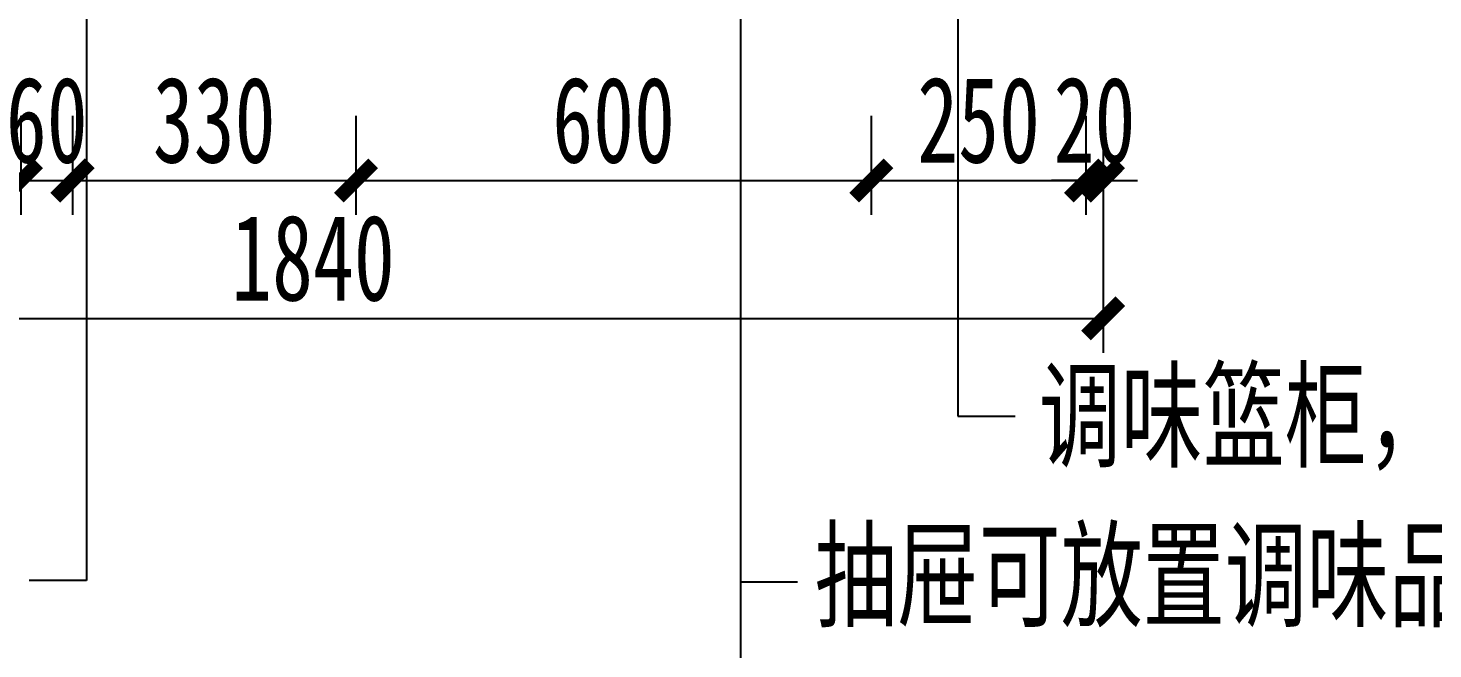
# Model space of a CAD drawing. Header units: millimetres. Extents: x 3104083 to 3173399, y -3165492 to -3044687.
# Drawn here: x 3120496 to 3122132, y -3101739 to -3101017 of the extents above; entities that cross this region are included whole.
import ezdxf

# ---------------------------------------------------------------- set-up
doc = ezdxf.new("R2010")
doc.units = ezdxf.units.MM
doc.header["$LTSCALE"] = 500
doc.header["$MEASUREMENT"] = 0
doc.header["$PDMODE"] = 2
doc.layers.get('0').update_dxf_attribs({"linetype": 'CONTINUOUS'})
doc.layers.get('DEFPOINTS').update_dxf_attribs({"linetype": 'CONTINUOUS'})
doc.layers.add('D-节点尺寸', color=5, linetype='CONTINUOUS')
doc.layers.add('W-基础引线', color=35, linetype='CONTINUOUS')
doc.styles.add('DIM', font='SimSun.ttf', dxfattribs={"width": 0.7})
doc.dimstyles.new('40', dxfattribs={"dimscale": 40, "dimtxt": 2.5, "dimasz": 1, "dimexe": 1, "dimexo": 1, "dimgap": 0.5, "dimtad": 1, "dimdec": 0, "dimzin": 0, "dimdsep": 46, "dimtxsty": 'DIM', "dimblk": 'ARCHTICK', "dimcen": 0, "dimclrd": 5, "dimclre": 5, "dimclrt": 35, "dimadec": 0, "dimazin": 0, "dimtfac": 0.5, "dimtdec": 0, "dimtix": 1, "dimtmove": 2, "dimatfit": 2, "dimldrblk": 'A', "dimfxl": 0, "dimtolj": 1, "dimtzin": 0, "dimlwd": -1, "dimlwe": -1, "dimarcsym": 0})
doc.dimstyles.new('基础引线', dxfattribs={"dimtxt": 3, "dimasz": 0.7, "dimexe": 2, "dimexo": 6, "dimgap": 1, "dimtad": 1, "dimdec": 0, "dimdsep": 46, "dimtxsty": 'Standard', "dimblk1": 'A', "dimblk2": 'A', "dimsah": 1, "dimcen": 3, "dimdle": 200, "dimclrd": 256, "dimclre": 256, "dimclrt": 2, "dimadec": 0, "dimazin": 0, "dimtfac": 1, "dimtdec": 0, "dimtix": 1, "dimtmove": 1, "dimatfit": 3, "dimldrblk": 'A', "dimfxl": 0, "dimtvp": 1, "dimtolj": 1, "dimtzin": 0, "dimarcsym": 0})

# ---------------------------------------------------------------- blocks, each defined once
blk = doc.blocks.new('_ArchTick')
at = {"color": 0, "linetype": 'ByBlock', "const_width": 0.4}
blk.add_lwpolyline([(-0.5, -0.5), (0.5, 0.5)], dxfattribs=at)
blk = doc.blocks.new('*D1503')
at = {"layer": 'D-节点尺寸', "color": 5, "ltscale": 100}
for p, q in [((3119907.8, -3101118.8), (3119907.8, -3101234)), ((3120487.8, -3101118.8), (3120487.8, -3101234)), ((3119907.8, -3101194), (3120487.8, -3101194))]:
    blk.add_line(p, q, dxfattribs=at)
at = {"layer": 'DEFPOINTS', "color": 0, "ltscale": 100}
for p in [(3119907.8, -3101078.8), (3120487.8, -3101078.8), (3120487.8, -3101194)]:
    blk.add_point(p, dxfattribs=at)
at = {"layer": 'D-节点尺寸', "color": 5, "ltscale": 100, "xscale": 40, "yscale": 40, "zscale": 40, "rotation": 180}
blk.add_blockref('_ArchTick', (3119907.8, -3101194), dxfattribs=at)
at = {"layer": 'D-节点尺寸', "color": 5, "ltscale": 100, "xscale": 40, "yscale": 40, "zscale": 40}
blk.add_blockref('_ArchTick', (3120487.8, -3101194), dxfattribs=at)
at = {"layer": 'D-节点尺寸', "color": 35, "ltscale": 100, "insert": (3120197.8, -3101124), "char_height": 100, "attachment_point": 5, "style": 'DIM'}
blk.add_mtext('\\A1;580', dxfattribs=at)
blk = doc.blocks.new('A')
for p, q in [((-1.435, 1.148), (-1.09, 1.437)), ((-1.09, 1.437), (0, 0)), ((-1.435, 1.148), (-0.369, 0)), ((-0.369, 0), (-2.127, 0)), ((-1.435, -1.148), (-0.369, 0)), ((-1.09, -1.437), (0, 0)), ((-1.435, -1.148), (-1.09, -1.437))]:
    blk.add_line(p, q)
for points in [[(-1.435, 1.148), (-1.09, 1.437), (-0.369, 0), (0, 0)], [(-1.435, -1.148), (-1.09, -1.437), (-0.369, 0), (0, 0)]]:
    blk.add_solid(points)
blk = doc.blocks.new('*D1504')
at = {"layer": 'D-节点尺寸', "color": 5, "ltscale": 100}
for p, q in [((3120487.8, -3101118.8), (3120487.8, -3101234)), ((3120547.8, -3101118.8), (3120547.8, -3101234)), ((3120487.8, -3101194), (3120447.8, -3101194)), ((3120487.8, -3101194), (3120547.8, -3101194)), ((3120547.8, -3101194), (3120587.8, -3101194))]:
    blk.add_line(p, q, dxfattribs=at)
at = {"layer": 'DEFPOINTS', "color": 0, "ltscale": 100}
for p in [(3120487.8, -3101078.8), (3120547.8, -3101078.8), (3120547.8, -3101194)]:
    blk.add_point(p, dxfattribs=at)
at = {"layer": 'D-节点尺寸', "color": 5, "ltscale": 100, "xscale": 40, "yscale": 40, "zscale": 40}
blk.add_blockref('_ArchTick', (3120487.8, -3101194), dxfattribs=at)
at = {"layer": 'D-节点尺寸', "color": 5, "ltscale": 100, "xscale": 40, "yscale": 40, "zscale": 40, "rotation": 180}
blk.add_blockref('_ArchTick', (3120547.8, -3101194), dxfattribs=at)
at = {"layer": 'D-节点尺寸', "color": 35, "ltscale": 100, "insert": (3120517.8, -3101124), "char_height": 100, "attachment_point": 5, "style": 'DIM'}
blk.add_mtext('\\A1;60', dxfattribs=at)
blk = doc.blocks.new('*D1505')
at = {"layer": 'D-节点尺寸', "color": 5, "ltscale": 100}
for p, q in [((3120547.8, -3101118.8), (3120547.8, -3101234)), ((3120877.8, -3101118.8), (3120877.8, -3101234)), ((3120547.8, -3101194), (3120877.8, -3101194))]:
    blk.add_line(p, q, dxfattribs=at)
at = {"layer": 'DEFPOINTS', "color": 0, "ltscale": 100}
for p in [(3120547.8, -3101078.8), (3120877.8, -3101078.8), (3120877.8, -3101194)]:
    blk.add_point(p, dxfattribs=at)
at = {"layer": 'D-节点尺寸', "color": 5, "ltscale": 100, "xscale": 40, "yscale": 40, "zscale": 40, "rotation": 180}
blk.add_blockref('_ArchTick', (3120547.8, -3101194), dxfattribs=at)
at = {"layer": 'D-节点尺寸', "color": 5, "ltscale": 100, "xscale": 40, "yscale": 40, "zscale": 40}
blk.add_blockref('_ArchTick', (3120877.8, -3101194), dxfattribs=at)
at = {"layer": 'D-节点尺寸', "color": 35, "ltscale": 100, "insert": (3120712.8, -3101124), "char_height": 100, "attachment_point": 5, "style": 'DIM'}
blk.add_mtext('\\A1;330', dxfattribs=at)
blk = doc.blocks.new('*D1506')
at = {"layer": 'D-节点尺寸', "color": 5, "ltscale": 100}
for p, q in [((3120877.8, -3101118.8), (3120877.8, -3101234)), ((3121477.8, -3101118.8), (3121477.8, -3101234)), ((3120877.8, -3101194), (3121477.8, -3101194))]:
    blk.add_line(p, q, dxfattribs=at)
at = {"layer": 'DEFPOINTS', "color": 0, "ltscale": 100}
for p in [(3120877.8, -3101078.8), (3121477.8, -3101078.8), (3121477.8, -3101194)]:
    blk.add_point(p, dxfattribs=at)
at = {"layer": 'D-节点尺寸', "color": 5, "ltscale": 100, "xscale": 40, "yscale": 40, "zscale": 40, "rotation": 180}
blk.add_blockref('_ArchTick', (3120877.8, -3101194), dxfattribs=at)
at = {"layer": 'D-节点尺寸', "color": 5, "ltscale": 100, "xscale": 40, "yscale": 40, "zscale": 40}
blk.add_blockref('_ArchTick', (3121477.8, -3101194), dxfattribs=at)
at = {"layer": 'D-节点尺寸', "color": 35, "ltscale": 100, "insert": (3121177.8, -3101124), "char_height": 100, "attachment_point": 5, "style": 'DIM'}
blk.add_mtext('\\A1;600', dxfattribs=at)
blk = doc.blocks.new('*D1507')
at = {"layer": 'D-节点尺寸', "color": 5, "ltscale": 100}
for p, q in [((3121477.8, -3101118.8), (3121477.8, -3101234)), ((3121727.8, -3101118.8), (3121727.8, -3101234)), ((3121477.8, -3101194), (3121727.8, -3101194))]:
    blk.add_line(p, q, dxfattribs=at)
at = {"layer": 'DEFPOINTS', "color": 0, "ltscale": 100}
for p in [(3121477.8, -3101078.8), (3121727.8, -3101078.8), (3121727.8, -3101194)]:
    blk.add_point(p, dxfattribs=at)
at = {"layer": 'D-节点尺寸', "color": 5, "ltscale": 100, "xscale": 40, "yscale": 40, "zscale": 40, "rotation": 180}
blk.add_blockref('_ArchTick', (3121477.8, -3101194), dxfattribs=at)
at = {"layer": 'D-节点尺寸', "color": 5, "ltscale": 100, "xscale": 40, "yscale": 40, "zscale": 40}
blk.add_blockref('_ArchTick', (3121727.8, -3101194), dxfattribs=at)
at = {"layer": 'D-节点尺寸', "color": 35, "ltscale": 100, "insert": (3121602.8, -3101124), "char_height": 100, "attachment_point": 5, "style": 'DIM'}
blk.add_mtext('\\A1;250', dxfattribs=at)
blk = doc.blocks.new('*D1508')
at = {"layer": 'D-节点尺寸', "color": 5, "ltscale": 100}
for p, q in [((3121727.8, -3101118.8), (3121727.8, -3101234)), ((3121747.8, -3101118.8), (3121747.8, -3101234)), ((3121727.8, -3101194), (3121687.8, -3101194)), ((3121727.8, -3101194), (3121747.8, -3101194)), ((3121747.8, -3101194), (3121787.8, -3101194))]:
    blk.add_line(p, q, dxfattribs=at)
at = {"layer": 'DEFPOINTS', "color": 0, "ltscale": 100}
for p in [(3121727.8, -3101078.8), (3121747.8, -3101078.8), (3121747.8, -3101194)]:
    blk.add_point(p, dxfattribs=at)
at = {"layer": 'D-节点尺寸', "color": 5, "ltscale": 100, "xscale": 40, "yscale": 40, "zscale": 40}
blk.add_blockref('_ArchTick', (3121727.8, -3101194), dxfattribs=at)
at = {"layer": 'D-节点尺寸', "color": 5, "ltscale": 100, "xscale": 40, "yscale": 40, "zscale": 40, "rotation": 180}
blk.add_blockref('_ArchTick', (3121747.8, -3101194), dxfattribs=at)
at = {"layer": 'D-节点尺寸', "color": 35, "ltscale": 100, "insert": (3121737.8, -3101124), "char_height": 100, "attachment_point": 5, "style": 'DIM'}
blk.add_mtext('\\A1;20', dxfattribs=at)
blk = doc.blocks.new('*D1519')
at = {"layer": 'D-节点尺寸', "color": 5, "ltscale": 100}
for p, q in [((3119907.8, -3101194.5), (3119907.8, -3101394.5)), ((3121747.8, -3101194.5), (3121747.8, -3101394.5)), ((3119907.8, -3101354.5), (3121747.8, -3101354.5))]:
    blk.add_line(p, q, dxfattribs=at)
at = {"layer": 'DEFPOINTS', "color": 0, "ltscale": 100}
for p in [(3119907.8, -3101078.8), (3121747.8, -3101078.8), (3121747.8, -3101354.5)]:
    blk.add_point(p, dxfattribs=at)
at = {"layer": 'D-节点尺寸', "color": 5, "ltscale": 100, "xscale": 40, "yscale": 40, "zscale": 40, "rotation": 180}
blk.add_blockref('_ArchTick', (3119907.8, -3101354.5), dxfattribs=at)
at = {"layer": 'D-节点尺寸', "color": 5, "ltscale": 100, "xscale": 40, "yscale": 40, "zscale": 40}
blk.add_blockref('_ArchTick', (3121747.8, -3101354.5), dxfattribs=at)
at = {"layer": 'D-节点尺寸', "color": 35, "ltscale": 100, "insert": (3120827.8, -3101284.5), "char_height": 100, "attachment_point": 5, "style": 'DIM'}
blk.add_mtext('\\A1;1840', dxfattribs=at)

msp = doc.modelspace()

# ---------------------------------------------------------------- texts
at = {"layer": 'D-节点尺寸', "color": 35, "ltscale": 100, "char_height": 100, "attachment_point": 5, "style": 'DIM'}
for s, width, insert in [('调味篮柜，放置调味品，筷子，砧板等', 1786.26941, (3122484.474, -3101474.643)), ('抽屉可放置调味品及干碗碟等', 1300.2943, (3122032.654, -3101658.67))]:
    msp.add_mtext_dynamic_manual_height_columns(s, width=width, gutter_width=400, heights=[0], dxfattribs=dict(at, insert=insert))

# ---------------------------------------------------------------- dimensions: what is measured, and where the dimension line sits
at = {"layer": 'D-节点尺寸', "color": 251, "ltscale": 100}
for base, p1, p2, picture, middle in [((3120487.755, -3101194.046), (3119907.755, -3101078.838), (3120487.755, -3101078.838), '*D1503', (3120197.755, -3101124.046)), ((3120547.755, -3101194.046), (3120487.755, -3101078.838), (3120547.755, -3101078.838), '*D1504', (3120517.755, -3101124.046)), ((3120877.755, -3101194.046), (3120547.755, -3101078.838), (3120877.755, -3101078.838), '*D1505', (3120712.755, -3101124.046)), ((3121477.755, -3101194.046), (3120877.755, -3101078.838), (3121477.755, -3101078.838), '*D1506', (3121177.755, -3101124.046)), ((3121727.755, -3101194.046), (3121477.755, -3101078.838), (3121727.755, -3101078.838), '*D1507', (3121602.755, -3101124.046)), ((3121747.755, -3101194.046), (3121727.755, -3101078.838), (3121747.755, -3101078.838), '*D1508', (3121737.755, -3101124.046)), ((3121747.755, -3101354.494), (3119907.755, -3101078.838), (3121747.755, -3101078.838), '*D1519', (3120827.755, -3101284.494))]:
    dim = msp.add_linear_dim(base=base, p1=p1, p2=p2, dimstyle='40', dxfattribs=at)
    dim.commit()
    dim.dimension.update_dxf_attribs({"geometry": picture, "text_midpoint": middle})

# ---------------------------------------------------------------- leaders
at = {"layer": 'W-基础引线'}
for points in [[(3121325.433, -3100278.115), (3121325.433, -3101661.117), (3121392.038, -3101661.117)], [(3120564.02, -3100321.398), (3120564.02, -3101659.739), (3120497.415, -3101659.739)], [(3121578.645, -3100384.037), (3121578.645, -3101468.361), (3121645.25, -3101468.361)], [(3121325.433, -3100457.915), (3121325.433, -3101842.406), (3121392.038, -3101842.406)]]:
    msp.add_leader(points, dimstyle='基础引线', override={"dimasz": 20}, dxfattribs=at)

doc.saveas('drawing.dxf')
